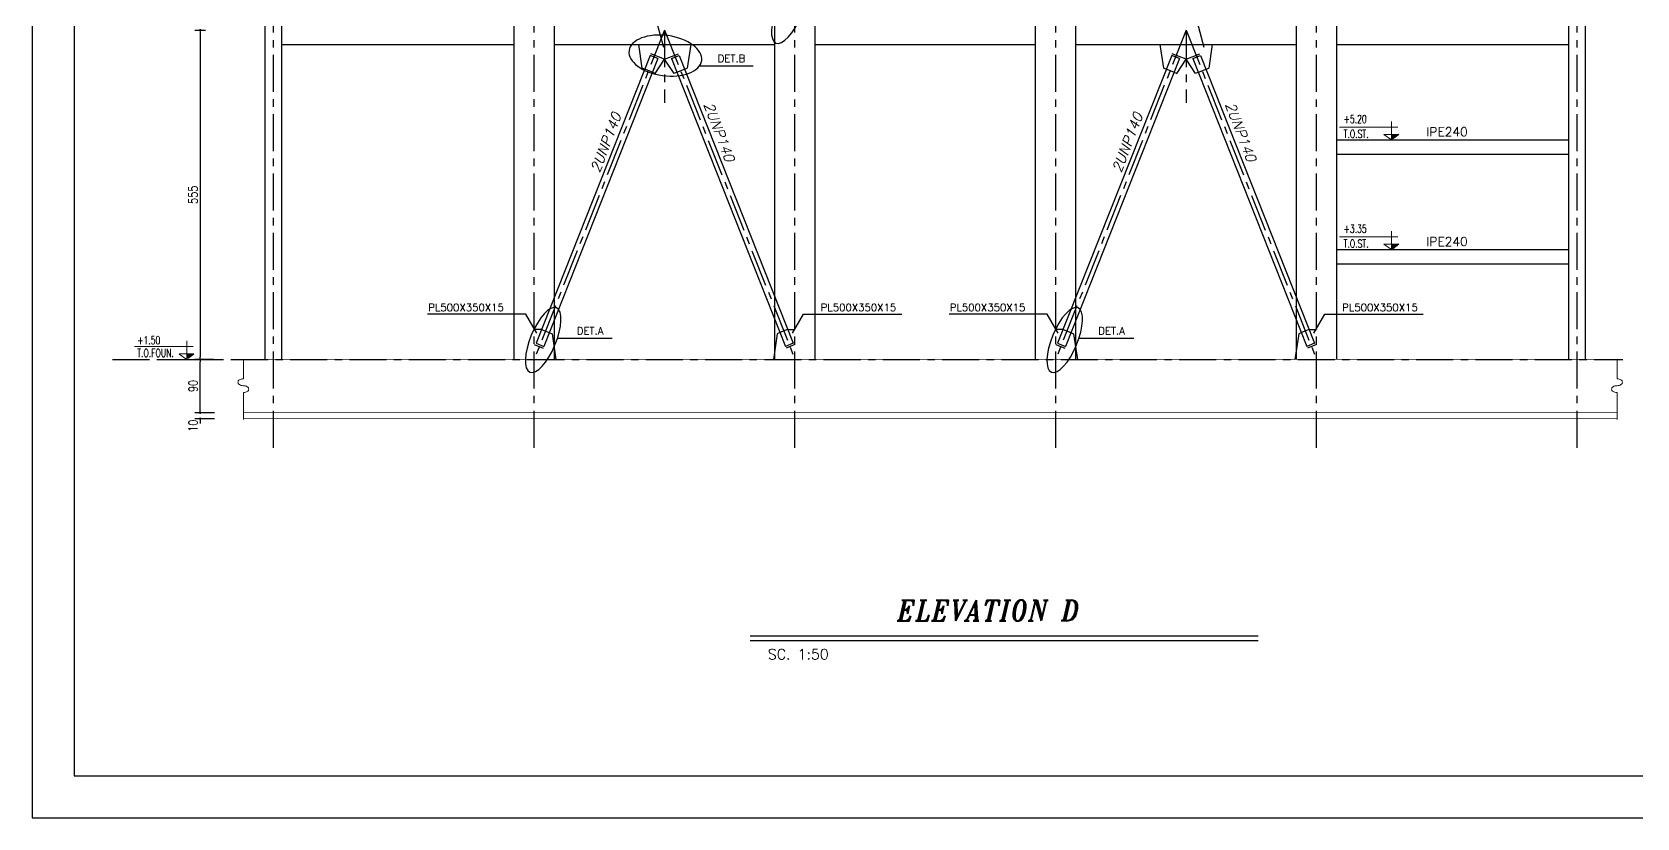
# Model space of a CAD drawing. Header units: inches. Extents: x 460503 to 460688, y 47570 to 48852.
# Drawn here: x 460506 to 460560.2, y 48078.9 to 48105.4 of the extents above; entities that cross this region are included whole.
import ezdxf

# ---------------------------------------------------------------- set-up
doc = ezdxf.new("R2010")
doc.units = ezdxf.units.IN
doc.header["$MEASUREMENT"] = 0
doc.linetypes.add('CENTER', pattern=[2, 1.25, -0.25, 0.25, -0.25])
doc.linetypes.add('HIDDEN', pattern=[0.375, 0.25, -0.125])
for name, color, linetype in [('1', 1, 'Continuous'), ('2H', 2, 'HIDDEN'), ('2Y', 2, 'Continuous'), ('3', 3, 'HIDDEN'), ('3G', 3, 'Continuous'), ('4C', 4, 'Continuous'), ('6M', 6, 'Continuous'), ('AXE', 1, 'CENTER'), ('D', 1, 'Continuous'), ('DIM', 8, 'Continuous'), ('lateral brace', 5, 'Continuous'), ('Layer4', 118, 'Continuous'), ('LEVEL', 3, 'HIDDEN'), ('TXT', 3, 'Continuous')]:
    doc.layers.add(name, color=color, linetype=linetype)
doc.layers.add('2', color=2, linetype='Continuous', lineweight=9)
doc.layers.add('TEXT', color=250, linetype='Continuous', lineweight=30)
doc.styles.add('ITALICT', font='italict')
doc.styles.add('ROMANC', font='TXT.shx')
doc.styles.add('ROMANS', font='ROMANS', dxfattribs={"width": 0.8})
doc.styles.add('ROMANT', font='romant')
doc.dimstyles.new('1-100', dxfattribs={"dimtxt": 0.3, "dimasz": 0.08, "dimexe": 0.18, "dimexo": 0.0625, "dimgap": 0.09, "dimtad": 1, "dimdec": 0, "dimlfac": 100, "dimdsep": 46, "dimtxsty": 'ROMANT', "dimblk": 'DOT', "dimcen": 0.09, "dimclrd": 1, "dimclre": 1, "dimclrt": 3, "dimadec": 0, "dimazin": 0, "dimtfac": 1, "dimtdec": 0, "dimtix": 1, "dimtofl": 0, "dimtmove": 2, "dimatfit": 3, "dimldrblk": 'DOT', "dimfxl": 1, "dimtolj": 1, "dimarcsym": 0})

# ---------------------------------------------------------------- blocks, each defined once
blk = doc.blocks.new('DOT')
at = {"layer": 'DIM', "color": 0, "linetype": 'ByBlock'}
blk.add_line((-0.5, 0), (-1, 0), dxfattribs=at)
at = {"layer": 'DIM', "color": 0, "linetype": 'ByBlock', "const_width": 0.5}
blk.add_lwpolyline([(-0.25, 0, 1), (0.25, 0, 1)], format="xyb", close=True, dxfattribs=at)
blk = doc.blocks.new('*D768')
at = {"layer": 'D', "color": 1, "lineweight": -2, "transparency": 16777216}
for p, q in [((460511.536, 48105.475), (460511.899, 48105.475)), ((460511.719, 48105.395), (460511.719, 48094.455)), ((460511.238, 48094.375), (460511.899, 48094.375))]:
    blk.add_line(p, q, dxfattribs=at)
at = {"layer": 'Defpoints', "color": 0, "transparency": 16777216}
for p in [(460511.474, 48105.475), (460511.175, 48094.375), (460511.719, 48094.375)]:
    blk.add_point(p, dxfattribs=at)
at = {"layer": 'D', "color": 1, "lineweight": -2, "transparency": 16777216, "xscale": 0.08, "yscale": 0.08, "zscale": 0.08}
for p, rotation in [((460511.719, 48105.475), 90), ((460511.719, 48094.375), 270)]:
    blk.add_blockref('DOT', p, dxfattribs=dict(at, rotation=rotation))
at = {"layer": 'D', "color": 2, "transparency": 16777216, "insert": (460511.479, 48099.925), "char_height": 0.3, "attachment_point": 5, "rotation": 90, "style": 'ROMANS'}
blk.add_mtext('\\A1;555', dxfattribs=at)
blk = doc.blocks.new('_Dot')
at = {"layer": 'DIM', "color": 0, "lineweight": -2}
blk.add_line((-0.5, 0), (-1, 0), dxfattribs=at)
at = {"layer": 'DIM', "color": 0, "const_width": 0.5}
blk.add_lwpolyline([(-0.25, 0, 1), (0.25, 0, 1)], format="xyb", close=True, dxfattribs=at)
blk = doc.blocks.new('*D758')
at = {"layer": 'D', "color": 1, "lineweight": -2, "transparency": 16777216}
for p, q in [((460512.162, 48094.375), (460511.539, 48094.375)), ((460511.719, 48092.655), (460511.719, 48094.295)), ((460512.196, 48092.575), (460511.539, 48092.575))]:
    blk.add_line(p, q, dxfattribs=at)
at = {"layer": 'Defpoints', "color": 0, "transparency": 16777216}
for p in [(460511.719, 48094.375), (460512.224, 48094.375), (460512.258, 48092.575)]:
    blk.add_point(p, dxfattribs=at)
at = {"layer": 'D', "color": 1, "lineweight": -2, "transparency": 16777216, "xscale": 0.08, "yscale": 0.08, "zscale": 0.08}
for p, rotation in [((460511.719, 48094.375), 90), ((460511.719, 48092.575), 270)]:
    blk.add_blockref('DOT', p, dxfattribs=dict(at, rotation=rotation))
at = {"layer": 'D', "color": 2, "transparency": 16777216, "insert": (460511.479, 48093.475), "char_height": 0.3, "attachment_point": 5, "rotation": 90, "style": 'ROMANS'}
blk.add_mtext('\\A1;90', dxfattribs=at)
blk = doc.blocks.new('*D759')
at = {"layer": 'D', "color": 1, "lineweight": -2, "transparency": 16777216}
for p, q in [((460512.196, 48092.575), (460511.539, 48092.575)), ((460512.196, 48092.375), (460511.539, 48092.375)), ((460511.719, 48092.655), (460511.719, 48092.735)), ((460511.719, 48092.295), (460511.719, 48092.215))]:
    blk.add_line(p, q, dxfattribs=at)
at = {"layer": 'Defpoints', "color": 0, "transparency": 16777216}
for p in [(460511.719, 48092.375), (460512.258, 48092.575), (460512.258, 48092.375)]:
    blk.add_point(p, dxfattribs=at)
at = {"layer": 'D', "color": 1, "lineweight": -2, "transparency": 16777216, "xscale": 0.08, "yscale": 0.08, "zscale": 0.08}
for p, rotation in [((460511.719, 48092.575), 270), ((460511.719, 48092.375), 90)]:
    blk.add_blockref('DOT', p, dxfattribs=dict(at, rotation=rotation))
at = {"layer": 'D', "color": 2, "transparency": 16777216, "insert": (460511.477, 48092.138), "char_height": 0.3, "attachment_point": 5, "rotation": 90, "style": 'ROMANS'}
blk.add_mtext('\\A1;10', dxfattribs=at)
blk = doc.blocks.new('ss')
at = {"layer": '2'}
for p, q in [((0, 0.137), (0, 0.514)), ((0, -0.137), (0, -0.674))]:
    blk.add_line(p, q, dxfattribs=at)
for points in [[(0, 0, -0.064661), (-0.043, 0.006, -0.077521), (-0.076, 0.02, -0.107173), (-0.1, 0.044, -0.145), (-0.107, 0.069, -0.145), (-0.1, 0.093, -0.107173), (-0.076, 0.117, -0.077521), (-0.043, 0.131, -0.064661), (0, 0.137, -0.064661)], [(0, -0.137, 0.064661), (0.043, -0.131, 0.077521), (0.076, -0.117, 0.107173), (0.1, -0.093, 0.145), (0.107, -0.069, 0.145), (0.1, -0.044, 0.107173), (0.076, -0.02, 0.077521), (0.043, -0.006, 0.064661), (0, 0, 0.064661)]]:
    blk.add_lwpolyline(points, format="xyb", dxfattribs=at)

msp = doc.modelspace()

# ---------------------------------------------------------------- linework, layer by layer
at = {"layer": '1'}
msp.add_lwpolyline([(460507.46120186, 48080.33042177), (460588.72955203, 48080.33042177), (460588.72955203, 48136.9634184), (460507.46120186, 48136.9634184)], close=True, dxfattribs=at)
at = {"layer": '2'}
for p, q in [((460552.1374197, 48102.20288978, -0.0098756), (460550.16576663, 48102.20288978, -0.0098756)), ((460551.9245737, 48101.77477587, -0.0098756), (460551.9245737, 48102.39920653, -0.0098756)), ((460551.9245737, 48101.77477587, -0.0098756), (460551.66452884, 48101.95493872, -0.0098756)), ((460551.66459543, 48101.95964956, -0.0098756), (460552.16468171, 48101.95964956, -0.0098756)), ((460552.1374197, 48098.50288978, -0.0098756), (460550.16576663, 48098.50288978, -0.0098756)), ((460551.9245737, 48098.07477587, -0.0098756), (460551.9245737, 48098.69920653, -0.0098756)), ((460551.9245737, 48098.07477587, -0.0098756), (460551.66452884, 48098.25493872, -0.0098756)), ((460551.66459543, 48098.25964956, -0.0098756), (460552.16468171, 48098.25964956, -0.0098756)), ((460511.47792529, 48094.80288978, -0.00499999), (460509.50627222, 48094.80288978, -0.00499999)), ((460511.2650793, 48094.37477587, -0.00499999), (460511.00503443, 48094.55493872, -0.00499999)), ((460511.00510103, 48094.55964956, -0.00499999), (460511.5051873, 48094.55964956, -0.00499999)), ((460511.2650793, 48094.37477587, -0.00499999), (460511.2650793, 48094.99920653, -0.00499999)), ((460513.17486331, 48094.37477587, -0.00499999), (460559.53099579, 48094.38094765, -0.00499999)), ((460513.17475984, 48092.37477587, -0.00499999), (460559.5310293, 48092.38094765, -0.00499999)), ((460513.17477157, 48092.57477587, -0.00499999), (460559.53101551, 48092.58094765, -0.00499999))]:
    msp.add_line(p, q, dxfattribs=at)
at = {"layer": '2H'}
for p, q in [((460552.16461512, 48101.95493872, -0.0098756), (460551.9245737, 48101.77477587, -0.0098756)), ((460552.16461512, 48098.25493872, -0.0098756), (460551.9245737, 48098.07477587, -0.0098756)), ((460511.50512071, 48094.55493872, -0.00499999), (460511.2650793, 48094.37477587, -0.00499999))]:
    msp.add_line(p, q, dxfattribs=at)
at = {"layer": '2Y'}
for p, q in [((460527.36013751, 48104.89128827, -0.0278925), (460526.98990897, 48106.23512277, -0.0278925)), ((460545.60428874, 48104.89128827, -0.0278925), (460545.2340602, 48106.23512277, -0.0278925)), ((460528.57013956, 48104.27408968, -0.01545631), (460530.3780284, 48104.27408968, -0.01545631)), ((460522.70592648, 48095.89447296, -0.00474019), (460519.38886036, 48095.89447296, -0.00474019)), ((460523.07615503, 48095.26134699, -0.00474019), (460522.70592648, 48095.89447296, -0.00474019)), ((460531.70458887, 48095.26134699, -0.00474019), (460532.07481742, 48095.89447296, -0.00474019)), ((460532.07481742, 48095.89447296, -0.00474019), (460535.39188354, 48095.89447296, -0.00474019)), ((460540.3059265, 48095.89447296, -0.00474019), (460536.98886038, 48095.89447296, -0.00474019)), ((460540.67615504, 48095.26134699, -0.00474019), (460540.3059265, 48095.89447296, -0.00474019)), ((460549.30458889, 48095.26134699, -0.00474019), (460549.67481744, 48095.89447296, -0.00474019)), ((460549.67481744, 48095.89447296, -0.00474019), (460552.99188356, 48095.89447296, -0.00474019)), ((460523.77544486, 48095.08800464), (460525.6226909, 48095.08800464)), ((460541.37544487, 48095.08800464), (460543.22269092, 48095.08800464))]:
    msp.add_line(p, q, dxfattribs=at)
at = {"layer": '2Y', "extrusion": (0, 0, -1)}
for centre in [(460531.59912547, 48106.12420481, 0.00499999), (460523.29182886, 48095.02557717), (460540.89182888, 48095.02557717)]:
    msp.add_ellipse(centre, major_axis=(0.44980915, 1.08480463), ratio=0.3680028453, dxfattribs=at)
msp.add_ellipse((460527.41545722, 48104.61767727, -0.01545631), major_axis=(1.22578795, -0.16709234), ratio=0.5483983654, start_param=-1.5707963268, end_param=4.7123889804, dxfattribs=at)
at = {"layer": '3'}
for points in [[(460551.9245737, 48101.77477587, -0.0098756), (460552.16461512, 48101.95493872, -0.0098756), (460551.9245737, 48101.95493872, -0.0098756)], [(460551.9245737, 48098.07477587, -0.0098756), (460552.16461512, 48098.25493872, -0.0098756), (460551.9245737, 48098.25493872, -0.0098756)], [(460511.2650793, 48094.37477587, -0.00499999), (460511.50512071, 48094.55493872, -0.00499999), (460511.2650793, 48094.55493872, -0.00499999)]]:
    msp.add_solid(points, dxfattribs=at)
at = {"layer": '3G'}
for p, q in [((460513.91037196, 48094.37477587, -0.00499999), (460513.91037196, 48125.77477587, -0.00499999)), ((460514.47037196, 48094.37477587, -0.00499999), (460514.47037196, 48125.77477587, -0.00499999)), ((460557.91037196, 48094.37477587, -0.00499999), (460557.91037196, 48125.77477587, -0.00499999)), ((460558.47037196, 48094.37477587, -0.00499999), (460558.47037196, 48125.77477587, -0.00499999)), ((460522.31037196, 48094.37477587), (460522.31037196, 48110.37477587)), ((460523.67037196, 48094.37477587), (460523.67037196, 48110.37477587)), ((460539.91037196, 48094.37477587), (460539.91037196, 48110.37477587)), ((460541.27037196, 48094.37477587), (460541.27037196, 48110.37477587)), ((460548.71037196, 48094.37477587), (460548.71037196, 48110.37477587)), ((460550.07037196, 48094.37477587), (460550.07037196, 48110.37477587)), ((460531.11037194, 48094.37477587), (460531.11037194, 48107.97477587)), ((460532.47037194, 48094.37477587), (460532.47037194, 48107.97477587)), ((460514.47037196, 48104.99477587, -0.00499999), (460522.31037196, 48104.99477587, -0.00012438)), ((460523.67037196, 48104.99477587, -0.00974813), (460531.11037194, 48104.99477587, -0.00512428)), ((460526.50751066, 48104.99477587, -0.00730084), (460526.62513863, 48104.19574518, -0.00713604)), ((460528.27323324, 48104.99477587, -0.00730084), (460528.15560526, 48104.19574518, -0.00713604)), ((460532.47037194, 48104.99477587, -0.00974774), (460539.91037196, 48104.99477587, -0.00512427)), ((460541.27037196, 48104.99477587, -0.00987568), (460548.71037196, 48104.99477587, -0.00525184)), ((460544.10751068, 48104.99477587, -0.00730084), (460544.22513865, 48104.19574518, -0.00713604)), ((460545.87323326, 48104.99477587, -0.00730084), (460545.75560528, 48104.19574518, -0.00713604)), ((460550.07037196, 48104.99477587, -0.0098756), (460557.91037196, 48104.99477587, -0.00499999)), ((460526.90236866, 48104.62369786, -0.00723806), (460523.05364835, 48094.91554027, -0.00510708)), ((460527.16266026, 48104.52050734, -0.00723806), (460523.31393995, 48094.81234976, -0.00510708)), ((460527.16266026, 48104.52050734, -0.00735417), (460526.90236865, 48104.62369786, -0.00725031)), ((460527.07135282, 48104.01884719, -0.00713604), (460527.39037195, 48104.49477587, -0.00743621)), ((460527.70939108, 48104.01884719, -0.00713604), (460527.39037195, 48104.49477587, -0.00743621)), ((460527.61808364, 48104.52050734, -0.00735417), (460527.87837525, 48104.62369786, -0.00725031)), ((460527.61808364, 48104.52050734, -0.00723806), (460531.46680395, 48094.81234976, -0.00510708)), ((460527.87837524, 48104.62369786, -0.00723806), (460531.72709555, 48094.91554027, -0.00510708)), ((460544.50236867, 48104.62369786, -0.00723806), (460540.65364837, 48094.91554027, -0.00510708)), ((460544.76266028, 48104.52050734, -0.00723806), (460540.91393997, 48094.81234976, -0.00510708)), ((460544.76266028, 48104.52050734, -0.00735417), (460544.50236867, 48104.62369786, -0.00725031)), ((460544.67135284, 48104.01884719, -0.00713604), (460544.99037197, 48104.49477587, -0.00743621)), ((460545.3093911, 48104.01884719, -0.00713604), (460544.99037197, 48104.49477587, -0.00743621)), ((460545.21808366, 48104.52050734, -0.00735417), (460545.47837526, 48104.62369786, -0.00725031)), ((460545.21808366, 48104.52050734, -0.00723806), (460549.06680397, 48094.81234976, -0.00510708)), ((460545.47837526, 48104.62369786, -0.00723806), (460549.32709557, 48094.91554027, -0.00510708)), ((460526.71809991, 48104.15889141, -0.00725031), (460526.62513863, 48104.19574518, -0.00713604)), ((460526.97839151, 48104.0557009, -0.00735417), (460527.07135282, 48104.01884719, -0.00713604)), ((460527.80235238, 48104.0557009, -0.00735417), (460527.70939108, 48104.01884719, -0.00713604)), ((460528.06264398, 48104.15889141, -0.00725031), (460528.15560526, 48104.19574518, -0.00713604)), ((460544.31809993, 48104.15889141, -0.00725031), (460544.22513865, 48104.19574518, -0.00713604)), ((460544.57839153, 48104.0557009, -0.00735417), (460544.67135284, 48104.01884719, -0.00713604)), ((460545.4023524, 48104.0557009, -0.00735417), (460545.3093911, 48104.01884719, -0.00713604)), ((460545.662644, 48104.15889141, -0.00725031), (460545.75560528, 48104.19574518, -0.00713604)), ((460550.07037196, 48101.77477587, -0.0098756), (460557.91037196, 48101.77477587, -0.00499999)), ((460550.07037196, 48101.29477587, -0.0098756), (460557.91037196, 48101.29477587, -0.00499999)), ((460550.07037196, 48098.07477587, -0.0098756), (460557.91037196, 48098.07477587, -0.00499999)), ((460550.07037196, 48097.59477587, -0.0098756), (460557.91037196, 48097.59477587, -0.00499999)), ((460523.23791709, 48095.38034672, -0.00501294), (460522.99037196, 48095.38034672)), ((460523.49820872, 48095.27715619, -0.00509483), (460523.59116997, 48095.24030243, -0.0052091)), ((460523.59116997, 48095.24030243, -0.0052091), (460523.71858703, 48094.37477587, -0.00503058)), ((460531.18957392, 48095.24030243, -0.0052091), (460531.06215687, 48094.37477587, -0.00503058)), ((460531.28253517, 48095.27715619, -0.00509483), (460531.18957392, 48095.24030243, -0.0052091)), ((460531.54282681, 48095.38034672, -0.00501294), (460531.79037194, 48095.38034672)), ((460540.83791711, 48095.38034672, -0.00501294), (460540.59037198, 48095.38034672)), ((460541.09820874, 48095.27715619, -0.00509483), (460541.19116999, 48095.24030243, -0.0052091)), ((460541.19116999, 48095.24030243, -0.0052091), (460541.31858705, 48094.37477587, -0.00503058)), ((460548.78957394, 48095.24030243, -0.0052091), (460548.66215689, 48094.37477587, -0.00503058)), ((460548.88253519, 48095.27715619, -0.00509483), (460548.78957394, 48095.24030243, -0.0052091)), ((460549.14282682, 48095.38034672, -0.00501294), (460549.39037196, 48095.38034672)), ((460523.05364835, 48094.91554027, -0.00501294), (460523.31393995, 48094.81234976, -0.00509483)), ((460531.72709555, 48094.91554027, -0.00501294), (460531.46680394, 48094.81234976, -0.00509483)), ((460540.65364837, 48094.91554027, -0.00501294), (460540.91393997, 48094.81234976, -0.00509483)), ((460549.32709557, 48094.91554027, -0.00501294), (460549.06680396, 48094.81234976, -0.00509483)), ((460530.28700394, 48084.89651457), (460547.41794725, 48084.89651457))]:
    msp.add_line(p, q, dxfattribs=at)
at = {"layer": '3G', "linetype": 'ByBlock'}
msp.add_line((460530.27418298, 48084.89651457), (460547.41794725, 48084.89651457), dxfattribs=at)
at = {"layer": '6M', "color": 4}
msp.add_line((460530.27418298, 48085.0470817), (460547.41794725, 48085.0470817), dxfattribs=at)
at = {"layer": 'AXE'}
for p, q in [((460514.19037196, 48091.39283968), (460514.19037196, 48132.50286653)), ((460522.99037196, 48091.39283968), (460522.99037196, 48132.50286653)), ((460531.79037194, 48091.39223558), (460531.79037194, 48132.50226243)), ((460540.59037196, 48091.39223558), (460540.59037196, 48132.50286653)), ((460549.39037196, 48091.39223558), (460549.39037196, 48132.50286653)), ((460558.19037196, 48091.39223558), (460558.19037196, 48132.50286653)), ((460527.39037195, 48105.47477587, -0.00743621), (460522.99038509, 48094.37608269, -0.00499999)), ((460527.39037195, 48105.47477587, -0.00743621), (460527.39037195, 48103.02321106, -0.00743621)), ((460527.39037195, 48105.47477587, -0.00743621), (460531.79035881, 48094.37608269, -0.00499999)), ((460544.99037197, 48105.47477587, -0.00743621), (460540.59038511, 48094.37608269, -0.00499999)), ((460544.99037197, 48105.47477587, -0.00743621), (460544.99037197, 48103.02321106, -0.00743621)), ((460544.99037197, 48105.47477587, -0.00743621), (460549.39035883, 48094.37608269, -0.00499999)), ((460527.39037195, 48104.49477587, -0.00743621), (460526.9244809, 48104.67947463, -0.00725031)), ((460527.39037195, 48104.49477587, -0.00743621), (460527.85626299, 48104.67947463, -0.00725031)), ((460544.99037197, 48104.49477587, -0.00743621), (460544.52448092, 48104.67947463, -0.00725031)), ((460544.99037197, 48104.49477587, -0.00743621), (460545.45626301, 48104.67947463, -0.00725031)), ((460526.97839151, 48104.0557009, -0.00735417), (460526.71809987, 48104.15889143, -0.00725031)), ((460527.80235238, 48104.0557009, -0.00735417), (460528.06264402, 48104.15889143, -0.00725031)), ((460544.57839153, 48104.0557009, -0.00735417), (460544.31809989, 48104.15889143, -0.00725031)), ((460545.4023524, 48104.0557009, -0.00735417), (460545.66264404, 48104.15889143, -0.00725031)), ((460523.23791709, 48095.38034672, -0.00501294), (460523.49820872, 48095.27715619, -0.00509483)), ((460531.54282681, 48095.38034672, -0.00501294), (460531.28253517, 48095.27715619, -0.00509483)), ((460540.83791711, 48095.38034672, -0.00501294), (460541.09820874, 48095.27715619, -0.00509483)), ((460549.14282682, 48095.38034672, -0.00501294), (460548.88253519, 48095.27715619, -0.00509483)), ((460522.99037196, 48094.87608269, -0.00499999), (460523.2918277, 48094.75657299, -0.00509483)), ((460531.79037194, 48094.87608269, -0.00499999), (460531.4889162, 48094.75657299, -0.00509483)), ((460540.59037198, 48094.87608269, -0.00499999), (460540.89182772, 48094.75657299, -0.00509483)), ((460549.39037196, 48094.87608269, -0.00499999), (460549.08891621, 48094.75657299, -0.00509483)), ((460508.75693973, 48094.37477587, -0.00499999), (460559.72409122, 48094.37477587, -0.00499999))]:
    msp.add_line(p, q, dxfattribs=at)
at = {"layer": 'D'}
msp.add_line((460510.31540586, 48094.37477587, -0.00499999), (460512.46576666, 48094.37477587, -0.00499999), dxfattribs=at)
at = {"layer": 'DIM'}
msp.add_lwpolyline([(460506.04537694, 48078.91459685), (460590.14537694, 48078.91459685), (460590.14537694, 48138.37924332), (460506.04537694, 48138.37924332)], close=True, dxfattribs=at)
at = {"layer": 'lateral brace'}
msp.add_lwpolyline([(460506.04537694, 48078.91459685), (460590.14537694, 48078.91459685), (460590.14537694, 48138.37924332), (460506.04537694, 48138.37924332)], close=True, dxfattribs=at)
at = {"layer": 'Layer4'}
msp.add_lwpolyline([(460590.14537694, 48138.37924332), (460506.04537694, 48138.37924332), (460506.04537694, 48078.91459685), (460590.14537694, 48078.91459685)], close=True, dxfattribs=at)

# ---------------------------------------------------------------- block references
at = {"layer": 'TXT', "yscale": 1.7, "zscale": 1.7}
for p, xscale in [((460513.17482981, 48093.48758367, -0.00499999), 1.7), ((460559.53094372, 48093.48758367, -0.00499999), -1.7)]:
    msp.add_blockref('ss', p, dxfattribs=dict(at, xscale=xscale))

# ---------------------------------------------------------------- texts
at = {"layer": '2Y', "style": 'ROMANC'}
for s, p in [('DET.B', (460529.18062383, 48104.39530396, -0.01545631)), ('DET.A', (460524.42528633, 48095.20921893)), ('DET.A', (460542.02528635, 48095.20921893))]:
    msp.add_text(s, height=0.249999306, dxfattribs=at).set_placement(p)
at = {"layer": '3G', "style": 'ITALICT'}
for rotation, p in [(69.098481493, (460525.19117967, 48100.64219943)), (290.901518506, (460528.70084517, 48102.96933949)), (69.098481493, (460542.79117969, 48100.64219943)), (290.901518506, (460546.30084519, 48102.96933949))]:
    msp.add_text('2UNP140', height=0.337499063, rotation=rotation, dxfattribs=at).set_placement(p)
at = {"layer": '3G'}
for s, height, style, p in [('PL500X350X15', 0.2499993062, 'ROMANC', (460519.41508945, 48096.00060308, -0.00474019)), ('PL500X350X15', 0.2499993062, 'ROMANC', (460532.65732863, 48096.00060308, -0.00474019)), ('PL500X350X15', 0.2499993062, 'ROMANC', (460537.01508947, 48096.00060308, -0.00474019)), ('PL500X350X15', 0.2499993062, 'ROMANC', (460550.25732865, 48096.00060308, -0.00474019)), ('SC. 1:50', 0.35, 'ROMANS', (460530.87359422, 48084.2557262))]:
    msp.add_text(s, height=height, dxfattribs=dict(at, style=style)).set_placement(p)
at = {"layer": '4C', "style": 'ITALICT', "width": 0.9}
msp.add_text('ELEVATION D ', height=0.7, dxfattribs=at).set_placement((460535.23660273, 48085.55984746))
at = {"layer": 'LEVEL', "style": 'ROMANS', "width": 0.7}
for s, p in [('T.O.ST.  ', (460550.30656485, 48101.84127699, -0.0098756)), ('+5.20', (460550.30656485, 48102.34252391, -0.0098756)), ('+3.35', (460550.30656485, 48098.64252391, -0.0098756)), ('T.O.ST.  ', (460550.30656485, 48098.14127699, -0.0098756)), ('+1.50', (460509.59492824, 48094.88382847, -0.00499999)), ('T.O.FOUN.', (460509.59492824, 48094.45427111, -0.00499999))]:
    msp.add_text(s, height=0.27, dxfattribs=at).set_placement(p)
at = {"layer": 'TEXT', "color": 2, "style": 'ROMANT'}
for p in [(460553.09695644, 48101.89536831, -0.00499983), (460553.09695644, 48098.19536831, -0.00499983)]:
    msp.add_text('IPE240', height=0.302224371, rotation=0.081705483, dxfattribs=at).set_placement(p)

# ---------------------------------------------------------------- dimensions: what is measured, and where the dimension line sits
at = {"layer": 'D'}
for p1, p2, text, picture, middle in [((460511.47352858, 48105.47477587, -0.00499999), (460511.17534862, 48094.37477587, -0.00499999), '555', '*D768', (460511.479445, 48099.92477587, -0.00499999)), ((460512.2584352, 48092.57477587, -0.00499999), (460512.22410427, 48094.37477587, -0.00499999), '90', '*D758', (460511.479445, 48093.47477587, -0.00499999))]:
    dim = msp.add_linear_dim(base=(460511.719445, 48094.37477587, -0.00499999), p1=p1, p2=p2, angle=90, text=text, dimstyle='1-100', override={"dimtxsty": 'ROMANS', "dimclrt": 2, "dimtmove": 1}, dxfattribs=at)
    dim.commit()
    dim.dimension.update_dxf_attribs({"geometry": picture, "text_midpoint": middle})
dim = msp.add_linear_dim(base=(460511.71944499, 48092.37477587, -0.00499999), p1=(460512.2584352, 48092.57477587, -0.00499999), p2=(460512.2584352, 48092.37477587, -0.00499999), angle=270, text='10', dimstyle='1-100', override={"dimtxsty": 'ROMANS', "dimclrt": 2, "dimtmove": 1}, dxfattribs=at)
dim.commit()
dim.dimension.update_dxf_attribs({"geometry": '*D759', "text_midpoint": (460511.71712504, 48092.13761379, -0.00499999), "dimtype": 160})

doc.saveas('drawing.dxf')
